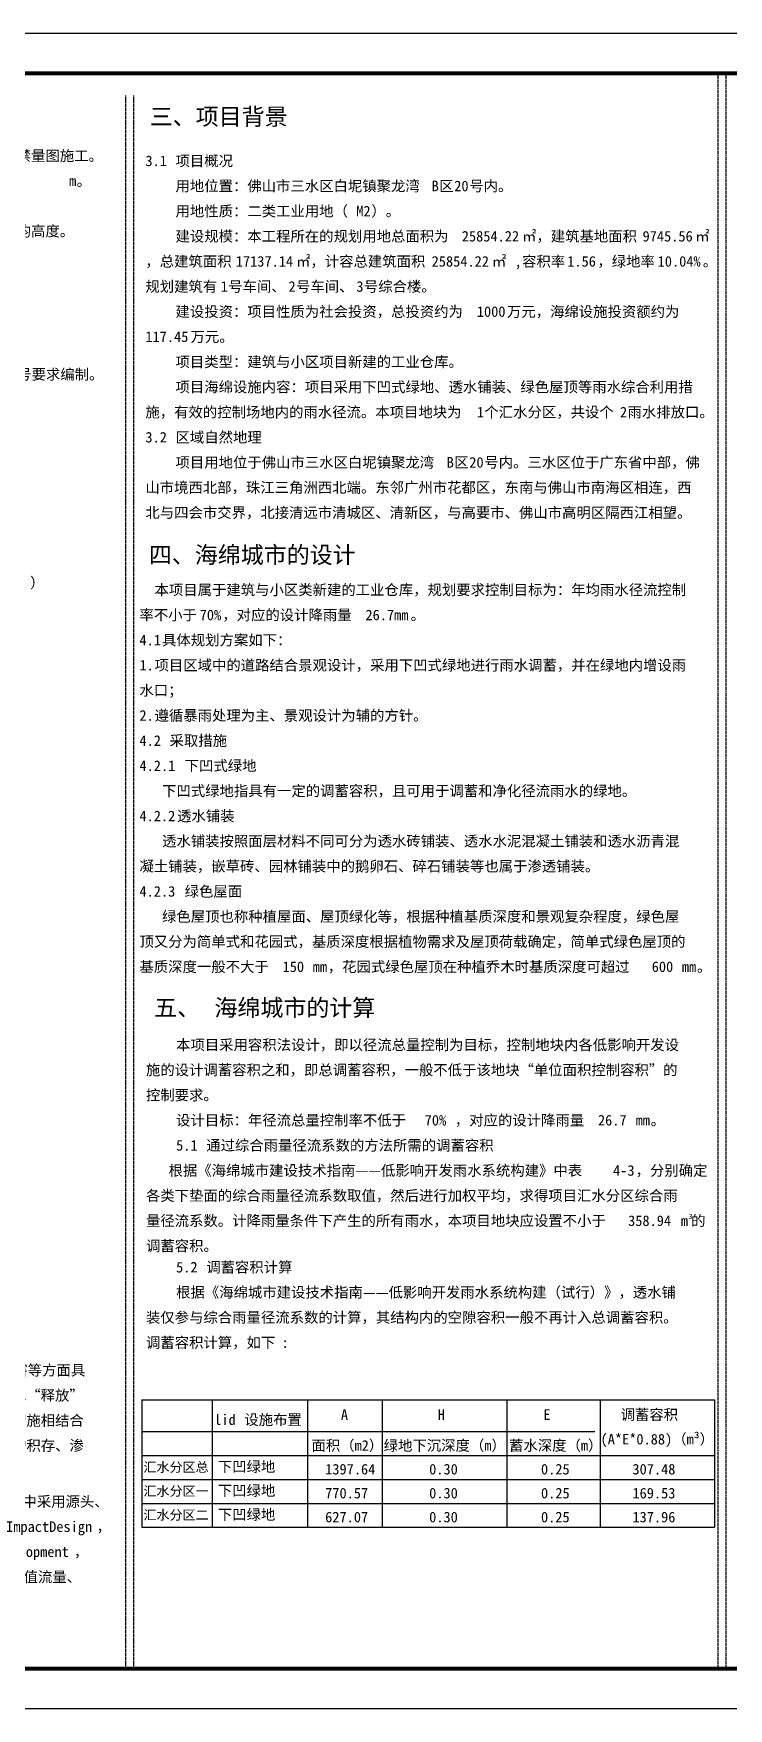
# Model space of a CAD drawing. Header units: millimetres. Extents: x 684779 to 686470, y 2544898 to 2545979.
# Drawn here: x 686026 to 686200.4, y 2545510.9 to 2545930.9 of the extents above; entities that cross this region are included whole.
import ezdxf

# ---------------------------------------------------------------- set-up
doc = ezdxf.new("R2010")
doc.units = ezdxf.units.MM
doc.linetypes.add('DASH', pattern=[0.35, 0.25, -0.1])
for name, color, linetype in [('PUB_TAB', 7, 'Continuous'), ('PUB_TEXT', 7, 'Continuous'), ('PUB_TITLE', 4, 'Continuous')]:
    doc.layers.add(name, color=color, linetype=linetype)
doc.styles.add('宋体', font='')
doc.styles.get('宋体').set_extended_font_data('SimSun')

msp = doc.modelspace()

# ---------------------------------------------------------------- linework, layer by layer
at = {"color": 8, "linetype": 'DASH', "ltscale": 0.05}
for points in [[(686197.877, 2545520.885), (686197.877, 2545920.885)], [(686199.877, 2545520.885), (686199.877, 2545920.885)], [(686049.189, 2545520.66), (686049.189, 2545915.403)], [(686051.189, 2545520.66), (686051.189, 2545915.403)]]:
    msp.add_lwpolyline(points, dxfattribs=at)
at = {"layer": 'PUB_TAB', "linetype": 'Continuous'}
for points in [[(686053.235, 2545588.317), (686196.949, 2545588.317)], [(686053.235, 2545588.317), (686053.235, 2545556.317)], [(686070.841, 2545588.317), (686070.841, 2545556.317)], [(686094.757, 2545588.317), (686094.757, 2545556.317)], [(686113.515, 2545588.317), (686113.515, 2545556.317)], [(686144.789, 2545588.317), (686144.789, 2545556.317)], [(686168.237, 2545588.317), (686168.237, 2545556.317)], [(686196.949, 2545588.317), (686196.949, 2545556.317)], [(686053.235, 2545580.317), (686166.91, 2545580.317)], [(686053.235, 2545574.317), (686196.949, 2545574.317)], [(686053.235, 2545568.317), (686196.949, 2545568.317)], [(686053.235, 2545562.317), (686196.949, 2545562.317)], [(686053.235, 2545556.317), (686196.949, 2545556.317)]]:
    msp.add_lwpolyline(points, dxfattribs=at)
at = {"layer": 'PUB_TITLE', "linetype": 'Continuous'}
msp.add_lwpolyline([(685875.569, 2545510.885), (686469.569, 2545510.885), (686469.569, 2545930.885), (685875.569, 2545930.885)], close=True, dxfattribs=at)
at = {"layer": 'PUB_TITLE'}
msp.add_lwpolyline([(685875.569, 2545510.885), (686469.569, 2545510.885), (686469.569, 2545930.885), (685875.569, 2545930.885)], close=True, dxfattribs=at)
at = {"layer": 'PUB_TITLE', "linetype": 'Continuous', "const_width": 1}
msp.add_lwpolyline([(685900.569, 2545520.885), (686459.569, 2545520.885), (686459.569, 2545920.885), (685900.569, 2545920.885)], close=True, dxfattribs=at)
at = {"layer": 'PUB_TITLE', "const_width": 1}
msp.add_lwpolyline([(685900.569, 2545520.885), (686459.569, 2545520.885), (686459.569, 2545920.885), (685900.569, 2545920.885)], close=True, dxfattribs=at)

# ---------------------------------------------------------------- texts
at = {"style": '宋体'}
for s, height, p in [('）本图以米为单位，除特别注明外，施工时应按图上所标注尺寸施工，严禁量图施工。', 2.64346, (685906.443, 2545898.914)), ('m', 2.643, (686034.983, 2545892.614)), ('。', 2.643, (686036.873, 2545892.614)), ('）建筑高度的计算：坡屋面，为建筑物室外设计地面至其檐口与屋脊的平均高度。', 2.64346, (685906.443, 2545880.014)), ('立项批文、号要求编制。', 2.64346, (686003.924, 2545844.095))]:
    msp.add_text(s, height=height, dxfattribs=at).set_placement(p)
at = {"layer": 'PUB_TEXT', "linetype": 'Continuous', "style": '宋体'}
for s, height, p in [('三、项目背景', 4.2295, (686055.202, 2545907.936)), ('3.1', 2.6435, (686054.113, 2545897.631)), ('项目概况', 2.6435, (686061.674, 2545897.631)), ('用地位置：佛山市三水区白坭镇聚龙湾', 2.64346, (686061.674, 2545891.331)), ('B', 2.643, (686125.944, 2545891.331)), ('区', 2.643, (686127.834, 2545891.331)), ('20', 2.6435, (686131.615, 2545891.331)), ('号内。', 2.6435, (686135.395, 2545891.331)), ('用地性质：二类工业用地（', 2.64346, (686061.674, 2545885.031)), ('M2', 2.6435, (686107.041, 2545885.031)), ('）。', 2.6435, (686110.821, 2545885.031)), ('建设规模：本工程所在的规划用地总面积为', 2.64346, (686061.674, 2545878.731)), ('25854.22', 2.6435, (686133.505, 2545878.731)), ('㎡，建筑基地面积', 2.6435, (686148.627, 2545878.731)), ('9745.56', 2.6435, (686178.872, 2545878.731)), ('㎡', 2.643, (686192.104, 2545878.731)), ('，总建筑面积', 2.6435, (686054.113, 2545872.431)), ('17137.14', 2.6435, (686076.796, 2545872.431)), ('㎡，计容总建筑面积', 2.6435, (686091.918, 2545872.431)), ('25854.22', 2.6435, (686125.944, 2545872.431)), ('㎡', 2.643, (686141.066, 2545872.431)), (',', 2.643, (686146.737, 2545872.431)), ('容积率', 2.6435, (686148.627, 2545872.431)), ('1.56', 2.6435, (686159.969, 2545872.431)), ('，绿地率', 2.6435, (686167.53, 2545872.431)), ('10.04%', 2.6435, (686182.653, 2545872.431)), ('。', 2.643, (686193.994, 2545872.431)), ('规划建筑有', 2.6435, (686054.113, 2545866.131)), ('1', 2.643, (686073.016, 2545866.131)), ('号车间、', 2.6435, (686074.906, 2545866.131)), ('2', 2.643, (686090.028, 2545866.131)), ('号车间、', 2.6435, (686091.918, 2545866.131)), ('3', 2.643, (686107.041, 2545866.131)), ('号综合楼。', 2.6435, (686108.931, 2545866.131)), ('建设投资：项目性质为社会投资，总投资约为', 2.64346, (686061.674, 2545859.831)), ('1000', 2.6435, (686137.286, 2545859.831)), ('万元，海绵设施投资额约为', 2.64346, (686144.847, 2545859.831)), ('117.45', 2.6435, (686054.113, 2545853.531)), ('万元。', 2.6435, (686065.454, 2545853.531)), ('项目类型：建筑与小区项目新建的工业仓库。', 2.64346, (686061.674, 2545847.231)), ('项目海绵设施内容：项目采用下凹式绿地、透水铺装、绿色屋顶等雨水综合利用措', 2.64346, (686061.674, 2545840.931)), ('施，有效的控制场地内的雨水径流。本项目地块为', 2.64346, (686054.113, 2545834.631)), ('1', 2.643, (686137.286, 2545834.631)), ('个汇水分区，共设个', 2.6435, (686139.176, 2545834.631)), ('2', 2.643, (686173.201, 2545834.631)), ('雨水排放口。', 2.6435, (686175.091, 2545834.631)), ('3.2', 2.6435, (686054.113, 2545828.331)), ('区域自然地理', 2.6435, (686061.674, 2545828.331)), ('项目用地位于佛山市三水区白坭镇聚龙湾', 2.64346, (686061.674, 2545822.031)), ('B', 2.643, (686129.724, 2545822.031)), ('区', 2.643, (686131.615, 2545822.031)), ('20', 2.6435, (686135.395, 2545822.031)), ('号内。三水区位于广东省中部，佛', 2.64346, (686139.176, 2545822.031)), ('山市境西北部，珠江三角洲西北端。东邻广州市花都区，东南与佛山市南海区相连，西', 2.64346, (686054.113, 2545815.731)), ('北与四会市交界，北接清远市清城区、清新区，与高要市、佛山市高明区隔西江相望。', 2.64346, (686054.113, 2545809.431)), ('四、海绵城市的设计', 4.2295, (686054.976, 2545798.047)), ('）', 2.643, (686025.205, 2545791.843)), ('本项目属于建筑与小区类新建的工业仓库，规划要求控制目标为：年均雨水径流控制', 2.64346, (686056.407, 2545790.064)), ('率不小于', 2.6435, (686052.626, 2545783.764)), ('70%', 2.6435, (686067.749, 2545783.764)), ('，对应的设计降雨量', 2.6435, (686073.42, 2545783.764)), ('26.7mm', 2.6435, (686109.335, 2545783.764)), ('。', 2.643, (686120.677, 2545783.764)), ('4.1', 2.6435, (686052.626, 2545777.464)), ('具体规划方案如下：', 2.6435, (686058.297, 2545777.464)), ('1.', 2.6435, (686052.626, 2545771.164)), ('项目区域中的道路结合景观设计，采用下凹式绿地进行雨水调蓄，并在绿地内增设雨', 2.64346, (686056.407, 2545771.164)), ('水口；', 2.6435, (686052.626, 2545764.864)), ('2.', 2.6435, (686052.626, 2545758.564)), ('遵循暴雨处理为主、景观设计为辅的方针。', 2.64346, (686056.407, 2545758.564)), ('4.2', 2.6435, (686052.626, 2545752.264)), ('采取措施', 2.6435, (686060.188, 2545752.264)), ('4.2.1', 2.6435, (686052.626, 2545745.964)), ('下凹式绿地', 2.6435, (686063.968, 2545745.964)), ('下凹式绿地指具有一定的调蓄容积，且可用于调蓄和净化径流雨水的绿地。', 2.64346, (686058.297, 2545739.664)), ('4.2.2', 2.6435, (686052.626, 2545733.364)), ('透水铺装', 2.6435, (686062.078, 2545733.364)), ('透水铺装按照面层材料不同可分为透水砖铺装、透水水泥混凝土铺装和透水沥青混', 2.64346, (686058.297, 2545727.064)), ('凝土铺装，嵌草砖、园林铺装中的鹅卵石、碎石铺装等也属于渗透铺装。', 2.64346, (686052.626, 2545720.764)), ('4.2.3', 2.6435, (686052.626, 2545714.464)), ('绿色屋面', 2.6435, (686063.968, 2545714.464)), ('绿色屋顶也称种植屋面、屋顶绿化等，根据种植基质深度和景观复杂程度，绿色屋', 2.64346, (686058.297, 2545708.164)), ('顶又分为简单式和花园式，基质深度根据植物需求及屋顶荷载确定，简单式绿色屋顶的', 2.64346, (686052.626, 2545701.864)), ('基质深度一般不大于', 2.6435, (686052.626, 2545695.564)), ('150', 2.6435, (686088.542, 2545695.564)), ('mm', 2.6435, (686096.103, 2545695.564)), ('，花园式绿色屋顶在种植乔木时基质深度可超过', 2.64346, (686099.884, 2545695.564)), ('600', 2.6435, (686181.167, 2545695.564)), ('mm', 2.6435, (686188.728, 2545695.564)), ('。', 2.643, (686192.508, 2545695.564)), ('五、', 4.2295, (686056.311, 2545684.492)), ('海绵城市的计算', 4.2295, (686071.433, 2545684.492)), ('本项目采用容积法设计，即以径流总量控制为目标，控制地块内各低影响开发设', 2.64346, (686061.82, 2545675.976)), ('施的设计调蓄容积之和，即总调蓄容积，一般不低于该地块“单位面积控制容积”的', 2.64346, (686054.259, 2545669.676)), ('控制要求。', 2.6435, (686054.259, 2545663.376)), ('设计目标：年径流总量控制率不低于', 2.64346, (686061.82, 2545657.076)), ('70%', 2.6435, (686124.2, 2545657.076)), ('，对应的设计降雨量', 2.6435, (686131.761, 2545657.076)), ('26.7', 2.6435, (686167.677, 2545657.076)), ('mm', 2.6435, (686177.129, 2545657.076)), ('。', 2.643, (686180.909, 2545657.076)), ('通过综合雨量径流系数的方法所需的调蓄容积', 2.64346, (686069.382, 2545650.776)), ('5.1', 2.6435, (686061.82, 2545650.776)), ('根据《海绵城市建设技术指南——低影响开发雨水系统构建》中表', 2.64346, (686059.93, 2545644.476)), ('4-3', 2.6435, (686171.458, 2545644.476)), ('，分别确定', 2.6435, (686177.129, 2545644.476)), ('各类下垫面的综合雨量径流系数取值，然后进行加权平均，求得项目汇水分区综合雨', 2.64346, (686054.259, 2545638.176)), ('量径流系数。计降雨量条件下产生的所有雨水，本项目地块应设置不小于', 2.64346, (686054.259, 2545631.876)), ('358.94', 2.6435, (686175.238, 2545631.876)), ('m', 2.643, (686188.47, 2545631.876)), ('3', 1.322, (686190.361, 2545633.626)), ('的', 2.643, (686191.077, 2545631.876)), ('调蓄容积。', 2.6435, (686054.259, 2545625.576)), ('5.2', 2.6435, (686061.82, 2545620.226)), ('调蓄容积计算', 2.6435, (686069.382, 2545620.226)), ('根据《海绵城市建设技术指南——低影响开发雨水系统构建（试行）》，透水铺', 2.64346, (686061.82, 2545613.926)), ('装仅参与综合雨量径流系数的计算，其结构内的空隙容积一般不再计入总调蓄容积。', 2.64346, (686054.259, 2545607.626)), ('调蓄容积计算，如下', 2.6435, (686054.259, 2545601.326)), (':', 2.643, (686088.285, 2545601.326)), ('海绵城市是指城市能够像海绵一样，在适应环境变化和应对自然灾害等方面具', 2.64346, (685916.434, 2545594.396)), ('有良好的“弹性”，下雨时吸水、蓄水、渗水、净水，需要时将蓄存的水“释放”', 2.64346, (685908.873, 2545588.096)), ('并加以利用。海绵城市建设应遵循生态优先等原则，将自然途径与人工措施相结合', 2.64346, (685908.873, 2545581.796)), ('lid', 2.6435, (686071.392, 2545581.991)), ('设施布置', 2.6435, (686078.954, 2545581.991)), ('A', 2.643, (686103.173, 2545583.255)), ('H', 2.643, (686127.459, 2545583.255)), ('E', 2.643, (686153.969, 2545583.255)), ('调蓄容积', 2.6435, (686173.351, 2545583.255)), ('，在确保城市排水防涝安全的前提下，最大限度地实现雨水在城市区域的积存、渗', 2.64346, (685908.873, 2545575.496)), ('面积（m2）', 2.6435, (686095.781, 2545575.516)), ('绿地下沉深度（m）', 2.6435, (686113.913, 2545575.516)), ('蓄水深度（m）', 2.6435, (686145.364, 2545575.516)), ('(A*E*0.88)（m³）', 2.64346, (686168.326, 2545577.092)), ('汇水分区总', 2.4, (686053.623, 2545570.208)), ('下凹绿地', 2.6435, (686072.298, 2545570.208)), ('1397.64', 2.6435, (686099.225, 2545569.566)), ('0.30', 2.6435, (686125.324, 2545569.566)), ('0.25', 2.6435, (686153.383, 2545569.566)), ('307.48', 2.6435, (686176.325, 2545569.566)), ('汇水分区一', 2.4, (686053.623, 2545564.208)), ('下凹绿地', 2.6435, (686072.298, 2545564.208)), ('770.57', 2.6435, (686099.225, 2545563.566)), ('0.30', 2.6435, (686125.324, 2545563.566)), ('0.25', 2.6435, (686153.383, 2545563.566)), ('169.53', 2.6435, (686176.325, 2545563.566)), ('）指在场地开发过程中采用源头、', 2.64346, (685990.825, 2545561.463)), ('下凹绿地', 2.6435, (686072.298, 2545558.208)), ('ImpactDesign', 2.64346, (686019.179, 2545555.163)), ('汇水分区二', 2.4, (686053.623, 2545558.208)), ('627.07', 2.6435, (686099.225, 2545557.566)), ('0.30', 2.6435, (686125.324, 2545557.566)), ('0.25', 2.6435, (686153.383, 2545557.566)), ('137.96', 2.6435, (686176.325, 2545557.566)), ('，', 2.643, (686041.863, 2545555.163)), ('andDevelopment', 2.64346, (686009.728, 2545548.863)), ('，', 2.643, (686036.192, 2545548.863)), ('）。其核心是维持场地开发前后水文特征不变，包括径流总量、峰值流量、', 2.64346, (685918.993, 2545542.563))]:
    msp.add_text(s, height=height, dxfattribs=at).set_placement(p)

doc.saveas('drawing.dxf')
